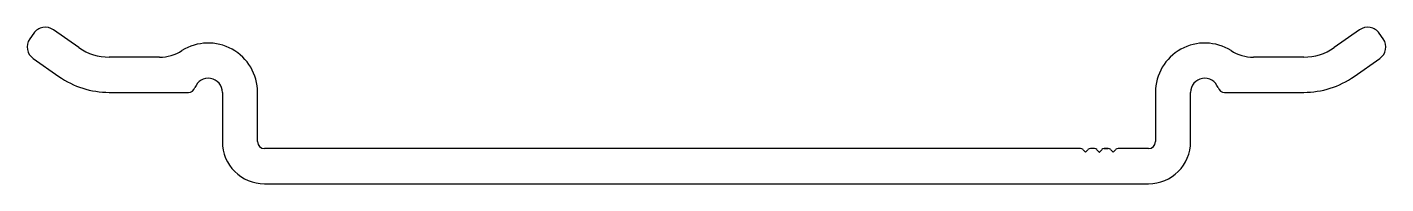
# Model space of a CAD drawing. Extents: x -46.7 to 51.3, y 3.1 to 14.4.
import ezdxf

# ---------------------------------------------------------------- set-up
doc = ezdxf.new("R2010")
doc.units = 0
doc.layers.add('1', color=7, linetype='CONTINUOUS')

msp = doc.modelspace()

# ---------------------------------------------------------------- linework, layer by layer
at = {"layer": '1', "color": 7, "linetype": 'CONTINUOUS'}
for p, q in [((-46.205, 13.964), (-46.496, 13.548)), ((-42.944, 12.922), (-44.79, 14.214)), ((49.438, 14.214), (47.593, 12.922)), ((51.145, 13.548), (50.853, 13.964)), ((-46.246, 12.133), (-44.401, 10.841)), ((-37.136, 12.233), (-40.759, 12.233)), ((45.407, 12.233), (41.785, 12.233)), ((49.049, 10.841), (50.895, 12.133)), ((-40.759, 9.693), (-35.054, 9.693)), ((-32.601, 9.693), (-32.601, 6.137)), ((-30.061, 6.137), (-30.061, 9.693)), ((34.709, 9.693), (34.709, 6.137)), ((37.249, 6.137), (37.249, 9.693)), ((39.702, 9.693), (45.407, 9.693)), ((29.308, 5.629), (-29.553, 5.629)), ((29.656, 5.384), (29.485, 5.555)), ((29.838, 5.555), (29.667, 5.384)), ((30.308, 5.629), (30.015, 5.629)), ((30.656, 5.384), (30.484, 5.555)), ((30.838, 5.555), (30.667, 5.384)), ((31.308, 5.629), (31.015, 5.629)), ((31.015, 5.629), (31.308, 5.629)), ((31.308, 5.629), (31.015, 5.629)), ((31.015, 5.629), (31.308, 5.629)), ((31.308, 5.629), (31.015, 5.629)), ((31.655, 5.384), (31.484, 5.555)), ((31.838, 5.555), (31.667, 5.384)), ((34.201, 5.629), (32.015, 5.629)), ((32.015, 5.629), (32.015, 5.629)), ((32.015, 5.629), (32.015, 5.629)), ((-29.553, 3.089), (34.201, 3.089))]:
    msp.add_line(p, q, dxfattribs=at)
for centre, radius, start, end in [((-45.372, 13.382), 1.016, 55, 145), ((50.021, 13.382), 1.016, 35, 125), ((-45.664, 12.966), 1.016, 145, 235), ((-40.759, 16.043), 3.81, 235, 270), ((-33.617, 9.693), 3.556, 360, 122.20423), ((38.265, 9.693), 3.556, 57.79577, 180), ((45.407, 16.043), 3.81, 270, 305), ((50.312, 12.966), 1.016, 305, 35), ((-37.136, 15.281), 3.048, 270, 302.20423), ((41.785, 15.281), 3.048, 237.79577, 270), ((-40.759, 16.043), 6.35, 235, 270), ((45.407, 16.043), 6.35, 270, 305), ((-35.054, 10.201), 0.508, 270, 340.52878), ((-33.617, 9.693), 1.016, 0, 160.52878), ((38.265, 9.693), 1.016, 19.47122, 180), ((39.702, 10.201), 0.508, 199.47122, 270), ((-29.553, 6.137), 3.048, 180, 270), ((-29.553, 6.137), 0.508, 180, 270), ((34.201, 6.137), 3.048, 270, 360), ((34.201, 6.137), 0.508, 270, 360), ((29.308, 5.379), 0.25, 45, 90), ((29.661, 5.39), 0.008, 225, 315), ((30.015, 5.379), 0.25, 90, 135), ((30.308, 5.379), 0.25, 45, 90), ((30.661, 5.39), 0.008, 225, 315), ((31.015, 5.379), 0.25, 90, 135), ((31.308, 5.379), 0.25, 45, 90), ((31.661, 5.39), 0.008, 225, 315), ((32.015, 5.379), 0.25, 90, 135)]:
    msp.add_arc(centre, radius, start, end, dxfattribs=at)

doc.saveas('drawing.dxf')
